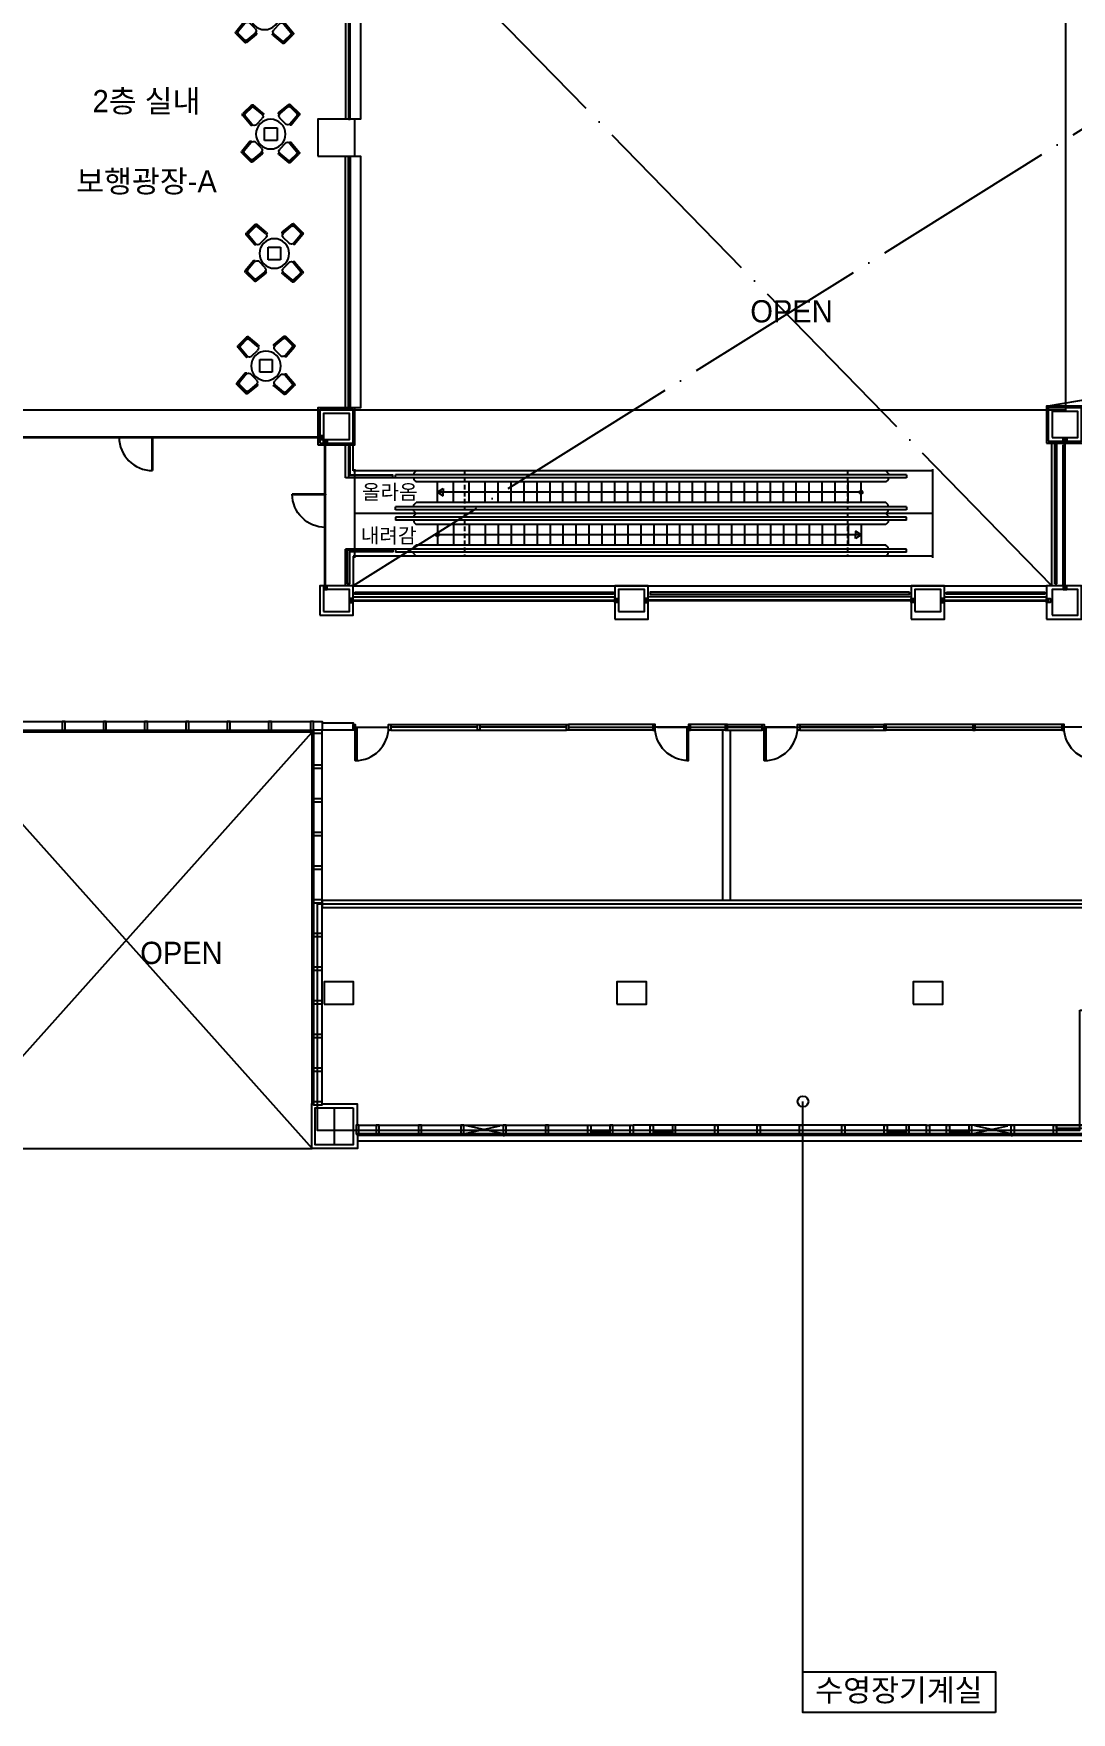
# Model space of a CAD drawing. Header units: millimetres. Extents: x -7448 to 427567, y 91657 to 341328.
# Drawn here: x 204027 to 232047, y 183114 to 228452 of the extents above; entities that cross this region are included whole.
import ezdxf
from ezdxf.enums import TextEntityAlignment as Align

# ---------------------------------------------------------------- set-up
doc = ezdxf.new("R2010")
doc.units = ezdxf.units.MM
doc.header["$LTSCALE"] = 500
doc.header["$MEASUREMENT"] = 0
for name, pattern in [('CEN-1', [24, 20, -2, 0, -2]), ('HIDDEN2', [0.188, 0.125, -0.063]), ('HOON1', [3, 2, -1])]:
    doc.linetypes.add(name, pattern=pattern)
for name, color, linetype in [('e-plan', 9, 'CONTINUOUS'), ('e-room', 6, 'CONTINUOUS'), ('e-room-box', 7, 'CONTINUOUS')]:
    doc.layers.add(name, color=color, linetype=linetype)
doc.styles.add('돋움', font='Dotum.ttf')

# ---------------------------------------------------------------- blocks, each defined once
blk = doc.blocks.new('A$C7F1D75F0')
at = {"layer": 'e-plan'}
for p, q in [((0, 1150), (899, 1150)), ((0, 1150), (0, 1130)), ((0, 1130), (899, 1130)), ((899, 1150), (899, 1130))]:
    blk.add_line(p, q, dxfattribs=at)
blk.add_arc((0, 1150), 900, 270.0001, 0, dxfattribs=at)
blk = doc.blocks.new('2F 기둥 140514')
at = {"layer": 'e-plan', "ltscale": 0.5}
for points in [[(151933, 87450), (152633, 87450), (152633, 88150), (151933, 88150)], [(171603, 87500), (172303, 87500), (172303, 88200), (171603, 88200)], [(151933, 82800), (152633, 82800), (152633, 83400), (151933, 83400)], [(159903, 82800), (160603, 82800), (160603, 83400), (159903, 83400)], [(167903, 82800), (168603, 82800), (168603, 83400), (167903, 83400)], [(171603, 82700), (172303, 82700), (172303, 83400), (171603, 83400)], [(151948, 72200), (152748, 72200), (152748, 72800), (151948, 72800)], [(159853, 72200), (160653, 72200), (160653, 72800), (159853, 72800)], [(167853, 72200), (168653, 72200), (168653, 72800), (167853, 72800)], [(152733, 69400), (152733, 68400), (152233, 68400), (152233, 69400)]]:
    blk.add_lwpolyline(points, close=True, dxfattribs=at)
blk = doc.blocks.new('야외테이블')
at = {"layer": 'e-plan'}
for p, q in [((-261, 711), (-222, 1138)), ((-211, 707), (-171, 1148)), ((-171, 1178), (-171, 1148)), ((229, 1178), (-171, 1178)), ((229, 1148), (-171, 1148)), ((229, 1148), (229, 1178)), ((269, 707), (229, 1148)), ((319, 711), (279, 1142)), ((186, 1118), (-128, 1118)), ((-112, 598), (169, 598)), ((-1149, 198), (-1119, 198)), ((-1149, -202), (-1149, 198)), ((-678, 238), (-1119, 198)), ((-1119, -202), (-1119, 198)), ((-682, 288), (-1110, 249)), ((-1089, -159), (-1089, 155)), ((-569, 139), (-569, -142)), ((0, 300), (-300, 0)), ((300, 0), (0, 300)), ((0, -300), (300, 0)), ((573, -113), (573, 168)), ((682, 267), (1123, 227)), ((687, 317), (1118, 278)), ((1093, 184), (1093, -130)), ((1123, 227), (1153, 227)), ((1123, 227), (1123, -173)), ((1153, 227), (1153, -173)), ((-1119, -202), (-1149, -202)), ((-678, -242), (-1119, -202)), ((-682, -292), (-1114, -253)), ((-300, 0), (0, -300)), ((-112, -559), (169, -559)), ((682, -213), (1123, -173)), ((687, -263), (1114, -224)), ((1153, -173), (1123, -173)), ((-261, -672), (-222, -1100)), ((-211, -668), (-171, -1109)), ((229, -1109), (-171, -1109)), ((-171, -1139), (-171, -1109)), ((186, -1079), (-128, -1079)), ((269, -668), (229, -1109)), ((229, -1109), (229, -1139)), ((319, -672), (279, -1104)), ((229, -1139), (-171, -1139))]:
    blk.add_line(p, q, dxfattribs=at)
blk.add_circle((0, 0), 500, dxfattribs=at)
for centre, radius, start, end in [((-176, 1131), 46.9, 84.1453, 178.8173), ((-102, 1158), 40.6, 195.0763, 268.843), ((162, 1155), 37.2, 271.4867, 348.8829), ((228, 1123), 54.5, 20.8209, 89.6855), ((-237, 704), 25.3, 164.2696, 353.4169), ((-112, 698), 100, 174.8056, 270), ((-128, 1068), 50, 90, 174.8056), ((169, 698), 100, 270, 5.1944), ((186, 1068), 50, 5.1944, 90), ((295, 700), 26.1, 172.9368, 25.5206), ((-1102, 203), 46.9, 91.1827, 185.8547), ((-1129, 129), 40.6, 1.157, 74.9237), ((-1039, 155), 50, 95.1944, 180), ((-675, 264), 25.3, 276.5831, 105.7304), ((-669, 139), 100, 0, 95.1944), ((673, 168), 100, 84.8056, 180), ((675, 293), 26.1, 64.4794, 277.0632), ((1043, 184), 50, 0, 84.8056), ((1130, 161), 37.2, 101.1171, 178.5133), ((1099, 227), 54.5, 0.3145, 69.1791), ((-1094, -202), 54.5, 180.3145, 249.1791), ((-1126, -135), 37.2, 281.1171, 358.5133), ((-1039, -159), 50, 180, 264.8056), ((-671, -268), 26.1, 244.4794, 97.0632), ((-669, -142), 100, 264.8056, 0), ((-112, -659), 100, 90, 185.1944), ((169, -659), 100, 354.8056, 90), ((673, -113), 100, 180, 275.1944), ((680, -238), 25.3, 96.5831, 285.7304), ((1043, -130), 50, 275.1944, 0), ((1134, -104), 40.6, 181.157, 254.9237), ((1106, -178), 46.9, 271.1827, 5.8547), ((-237, -666), 25.3, 6.5831, 195.7304), ((-176, -1092), 46.9, 181.1827, 275.8547), ((-128, -1029), 50, 185.1944, 270), ((-102, -1119), 40.6, 91.157, 164.9237), ((162, -1116), 37.2, 11.1171, 88.5133), ((186, -1029), 50, 270, 354.8056), ((228, -1084), 54.5, 270.3145, 339.1791), ((295, -661), 26.1, 334.4794, 187.0632)]:
    blk.add_arc(centre, radius, start, end, dxfattribs=at)
blk = doc.blocks.new('A$C6B9375F1')
at = {"layer": 'e-plan'}
blk.add_lwpolyline([(-30, 195), (-30, 155), (10, 155), (10, -80), (-70, -80), (-70, 155), (-30, 155)], dxfattribs=at)
blk = doc.blocks.new('A$C71E245D9')
at = {"layer": 'e-plan', "linetype": 'HIDDEN2', "ltscale": 2}
for p, q in [((0, 2400), (0, 2350)), ((2965, 2350), (2965, 50)), ((13305, 2350), (13305, 50)), ((15600, 2400), (15600, 2350)), ((0, 50), (0, 0)), ((15600, 50), (15600, 0))]:
    blk.add_line(p, q, dxfattribs=at)
at = {"layer": 'e-plan'}
for p, q in [((15600, 2350), (0, 2350)), ((0, 2350), (0, 50)), ((1600, 2290), (1660, 2350)), ((1600, 2290), (1600, 2247)), ((14405, 2290), (14345, 2350)), ((14405, 2290), (14405, 2247)), ((15600, 2350), (15600, 50)), ((14905, 2247), (1100, 2247)), ((1100, 2167), (1100, 2247)), ((14905, 2167), (1100, 2167)), ((1600, 2167), (1600, 2112)), ((1600, 2112), (1660, 2052)), ((14345, 2052), (1660, 2052)), ((2237, 1497), (2237, 2052)), ((2237, 1775), (2387, 1875)), ((2387, 1875), (2387, 1775)), ((2666, 1497), (2666, 2052)), ((3096, 1497), (3096, 2052)), ((3526, 1497), (3526, 2052)), ((3876, 1497), (3876, 2052)), ((4226, 1497), (4226, 2052)), ((4576, 1497), (4576, 2052)), ((4926, 1497), (4926, 2052)), ((5276, 1497), (5276, 2052)), ((5626, 1497), (5626, 2052)), ((5976, 1497), (5976, 2052)), ((6326, 1497), (6326, 2052)), ((6676, 1497), (6676, 2052)), ((7026, 1497), (7026, 2052)), ((7376, 1497), (7376, 2052)), ((7726, 1497), (7726, 2052)), ((8076, 1497), (8076, 2052)), ((8426, 1497), (8426, 2052)), ((8776, 1497), (8776, 2052)), ((9126, 1497), (9126, 2052)), ((9476, 1497), (9476, 2052)), ((9826, 1497), (9826, 2052)), ((10176, 1497), (10176, 2052)), ((10526, 1497), (10526, 2052)), ((10876, 1497), (10876, 2052)), ((11226, 1497), (11226, 2052)), ((11576, 1497), (11576, 2052)), ((11926, 1497), (11926, 2052)), ((12276, 1497), (12276, 2052)), ((12626, 1497), (12626, 2052)), ((12976, 1497), (12976, 2052)), ((13326, 1497), (13326, 2052)), ((13676, 1497), (13676, 2052)), ((14405, 2112), (14345, 2052)), ((14405, 2167), (14405, 2112)), ((14905, 2247), (14905, 2167)), ((14905, 1382), (1100, 1382)), ((1100, 1302), (1100, 1382)), ((1600, 1437), (1660, 1497)), ((1600, 1382), (1600, 1437)), ((14345, 1497), (1660, 1497)), ((2237, 1775), (2387, 1675)), ((13676, 1775), (2237, 1775)), ((2387, 1675), (2387, 1775)), ((14405, 1437), (14345, 1497)), ((14405, 1382), (14405, 1437)), ((14905, 1382), (14905, 1302)), ((15600, 1200), (0, 1200)), ((14905, 1302), (1100, 1302)), ((14905, 1097), (1100, 1097)), ((1100, 1097), (1100, 1017)), ((14905, 1017), (1100, 1017)), ((1600, 1260), (1600, 1302)), ((1600, 1260), (1660, 1200)), ((1600, 1140), (1660, 1200)), ((1600, 1140), (1600, 1097)), ((1600, 1017), (1600, 962)), ((1600, 962), (1660, 902)), ((14405, 1260), (14345, 1200)), ((14405, 1140), (14345, 1200)), ((14405, 962), (14345, 902)), ((14405, 1260), (14405, 1302)), ((14405, 1140), (14405, 1097)), ((14405, 1017), (14405, 962)), ((14905, 1017), (14905, 1097)), ((14345, 902), (1660, 902)), ((2237, 902), (2237, 347)), ((13676, 625), (2237, 625)), ((2666, 902), (2666, 347)), ((3096, 902), (3096, 347)), ((3526, 902), (3526, 347)), ((3876, 902), (3876, 347)), ((4226, 902), (4226, 347)), ((4576, 902), (4576, 347)), ((4926, 902), (4926, 347)), ((5276, 902), (5276, 347)), ((5626, 902), (5626, 347)), ((5976, 902), (5976, 347)), ((6326, 902), (6326, 347)), ((6676, 902), (6676, 347)), ((7026, 902), (7026, 347)), ((7376, 902), (7376, 347)), ((7726, 902), (7726, 347)), ((8076, 902), (8076, 347)), ((8426, 902), (8426, 347)), ((8776, 902), (8776, 347)), ((9126, 902), (9126, 347)), ((9476, 902), (9476, 347)), ((9826, 902), (9826, 347)), ((10176, 902), (10176, 347)), ((10526, 902), (10526, 347)), ((10876, 902), (10876, 347)), ((11226, 902), (11226, 347)), ((11576, 902), (11576, 347)), ((11926, 902), (11926, 347)), ((12276, 902), (12276, 347)), ((12626, 902), (12626, 347)), ((12976, 902), (12976, 347)), ((13326, 902), (13326, 347)), ((13676, 625), (13525, 725)), ((13525, 725), (13525, 625)), ((13676, 625), (13525, 525)), ((13525, 525), (13525, 625)), ((13676, 902), (13676, 347)), ((15600, 50), (0, 50)), ((14905, 232), (1100, 232)), ((1100, 232), (1100, 152)), ((14905, 152), (1100, 152)), ((1600, 287), (1660, 347)), ((1600, 232), (1600, 287)), ((1600, 110), (1600, 152)), ((1600, 110), (1660, 50)), ((14345, 347), (1660, 347)), ((14405, 287), (14345, 347)), ((14405, 110), (14345, 50)), ((14405, 232), (14405, 287)), ((14405, 110), (14405, 152)), ((14905, 152), (14905, 232))]:
    blk.add_line(p, q, dxfattribs=at)
for centre, radius in [((13676, 1775), 45), ((13676, 1775), 30), ((13676, 1775), 15), ((2237, 625), 45), ((2237, 625), 30), ((2237, 625), 15)]:
    blk.add_circle(centre, radius, dxfattribs=at)
blk = doc.blocks.new('A$C66941DA5')
at = {"layer": 'e-plan'}
blk.add_line((-900, 0), (0, 0), dxfattribs=at)
blk.add_lwpolyline([(-900, 0), (-860, 0), (-860, -900), (-900, -900)], close=True, dxfattribs=at)
blk.add_arc((-900, 0), 900, 270, 360, dxfattribs=at)
blk = doc.blocks.new('syswin520')
at = {"layer": 'e-plan', "ltscale": 0.5}
for p, q in [((470, 0), (50, 0)), ((470, -50), (50, -50))]:
    blk.add_line(p, q, dxfattribs=at)
for points in [[(0, -50), (50, -50), (50, 0), (0, 0)], [(470, -50), (520, -50), (520, 0), (470, 0)]]:
    blk.add_lwpolyline(points, close=True, dxfattribs=at)

msp = doc.modelspace()

# ---------------------------------------------------------------- linework, layer by layer
at = {"layer": 'e-plan'}
for p, q in [((212452, 232592), (212452, 226142)), ((212452, 218342), (212452, 225142)), ((211802, 217552), (201472, 217552)), ((211802, 217532), (201472, 217532)), ((211892, 213492), (211892, 217442)), ((211912, 213492), (211912, 217442)), ((212452, 216459), (212452, 217342)), ((212652, 216642), (212652, 217342)), ((231522, 213542), (231522, 217392)), ((231822, 213542), (231822, 217342)), ((231862, 213492), (231862, 217492)), ((231882, 213492), (231882, 217492)), ((213794, 216459), (212452, 216459)), ((212694, 216642), (212652, 216642)), ((212452, 213542), (212452, 214524)), ((213794, 214524), (212452, 214524)), ((212694, 214342), (212652, 214342)), ((212652, 214342), (212652, 213542)), ((212652, 213542), (231372, 213542)), ((212602, 213152), (219772, 213152)), ((212602, 213132), (219772, 213132)), ((212652, 213242), (219722, 213242)), ((227772, 213152), (220572, 213152)), ((227772, 213132), (220572, 213132)), ((227722, 213242), (220622, 213242)), ((228572, 213152), (231422, 213152)), ((228572, 213132), (231422, 213132)), ((228622, 213242), (231372, 213242)), ((201533, 209872), (211507, 209872)), ((211817, 199602), (211817, 209557)), ((213672, 209792), (218412, 209792)), ((216012, 209717), (213672, 209717)), ((213672, 209642), (218412, 209642)), ((218412, 209717), (216072, 209717)), ((220745, 209792), (218472, 209792)), ((218472, 209717), (220745, 209717)), ((220745, 209642), (218472, 209642)), ((220805, 209717), (220812, 209717)), ((220872, 209717), (221705, 209717)), ((222700, 209792), (221765, 209792)), ((221765, 209717), (222700, 209717)), ((222700, 209642), (221765, 209642)), ((222630, 209642), (222630, 205042)), ((222760, 209792), (223695, 209792)), ((222760, 209717), (226702, 209717)), ((223695, 209717), (222760, 209717)), ((222760, 209642), (223695, 209642)), ((222830, 209642), (222830, 205042)), ((224587, 209717), (223755, 209717)), ((224655, 209717), (224647, 209717)), ((224715, 209792), (226987, 209792)), ((226987, 209717), (224715, 209717)), ((224715, 209642), (226987, 209642)), ((231787, 209792), (227047, 209792)), ((227047, 209717), (229387, 209717)), ((231787, 209642), (227047, 209642)), ((229447, 209717), (231787, 209717)), ((233682, 205042), (211817, 205042)), ((211817, 205042), (211817, 204842)), ((233832, 204842), (211817, 204842)), ((244777, 198737), (212772, 198737)), ((244817, 198697), (212772, 198697)), ((215641, 198737), (216704, 198737)), ((229355, 198737), (230418, 198737))]:
    msp.add_line(p, q, dxfattribs=at)
at = {"layer": 'e-plan', "linetype": 'CEN-1', "ltscale": 0.5}
for p, q in [((231522, 213542), (212852, 232672)), ((236328, 228362), (212652, 213542)), ((231372, 218392), (289142, 228242))]:
    msp.add_line(p, q, dxfattribs=at)
at = {"layer": 'e-plan', "ltscale": 0.5}
for p, q in [((201462, 209637), (211582, 209637)), ((201502, 209597), (211542, 209597)), ((211527, 209567), (201502, 198342)), ((201517, 209567), (211547, 198342)), ((211542, 209597), (211542, 199562)), ((211582, 209637), (211582, 199562)), ((212812, 198972), (220132, 198972)), ((228132, 198972), (220212, 198972)), ((236132, 198972), (228212, 198972)), ((201502, 198342), (211547, 198342))]:
    msp.add_line(p, q, dxfattribs=at)
at = {"layer": 'e-plan', "linetype": 'HOON1'}
for p, q in [((215641, 198737), (216704, 198972)), ((216704, 198737), (215641, 198972)), ((229355, 198737), (230418, 198972)), ((230418, 198737), (229355, 198972))]:
    msp.add_line(p, q, dxfattribs=at)
at = {"layer": 'e-plan'}
for points in [[(236373, 228542), (236328, 228362), (219041, 232672), (212852, 232672), (212852, 226142), (212702, 226142)], [(212702, 225142), (212852, 225142), (212852, 218342), (212702, 218342)], [(213722, 216474), (213722, 216524), (212577, 216524), (212577, 217292), (212527, 217292), (212527, 216474), (213722, 216474)], [(213722, 214509), (213722, 214459), (212552, 214459), (212552, 213592), (212502, 213592), (212502, 214509), (213722, 214509)], [(211817, 209842), (212652, 209842), (212652, 209642), (211817, 209642)], [(215641, 198737), (215641, 198697), (215601, 198697), (215601, 198737), (215641, 198737)], [(216704, 198737), (216704, 198697), (216744, 198697), (216744, 198737), (216704, 198737)], [(229355, 198737), (229355, 198697), (229315, 198697), (229315, 198737), (229355, 198737)], [(230418, 198737), (230418, 198697), (230458, 198697), (230458, 198737), (230418, 198737)]]:
    msp.add_lwpolyline(points, dxfattribs=at)
for points in [[(212577, 226142), (212577, 232542), (212527, 232542), (212527, 226142)], [(231892, 228792), (200372, 228792), (200372, 218292), (231892, 218292)], [(211702, 225142), (212702, 225142), (212702, 226142), (211702, 226142)], [(212577, 225142), (212577, 218342), (212527, 218342), (212527, 225142)], [(211702, 217342), (212702, 217342), (212702, 218342), (211702, 218342)], [(231372, 217392), (232372, 217392), (232372, 218392), (231372, 218392)], [(211852, 217527), (211852, 217527), (211852, 217557), (211852, 217557), (211852, 217592), (211752, 217592), (211752, 217557), (211802, 217557), (211802, 217527), (211752, 217527), (211752, 217492), (211852, 217492)], [(211887, 217492), (211887, 217492), (211917, 217492), (211917, 217492), (211952, 217492), (211952, 217392), (211917, 217392), (211917, 217442), (211887, 217442), (211887, 217392), (211852, 217392), (211852, 217492)], [(231597, 213592), (231597, 217392), (231647, 217392), (231647, 213592)], [(231857, 217542), (231857, 217542), (231887, 217542), (231887, 217542), (231922, 217542), (231922, 217442), (231887, 217442), (231887, 217492), (231857, 217492), (231857, 217442), (231822, 217442), (231822, 217542)], [(211887, 213442), (211887, 213442), (211917, 213442), (211917, 213442), (211952, 213442), (211952, 213542), (211917, 213542), (211917, 213492), (211887, 213492), (211887, 213542), (211852, 213542), (211852, 213442)], [(231857, 213442), (231857, 213442), (231887, 213442), (231887, 213442), (231922, 213442), (231922, 213542), (231887, 213542), (231887, 213492), (231857, 213492), (231857, 213542), (231822, 213542), (231822, 213442)], [(212552, 213157), (212552, 213157), (212552, 213127), (212552, 213127), (212552, 213092), (212652, 213092), (212652, 213127), (212602, 213127), (212602, 213157), (212652, 213157), (212652, 213192), (212552, 213192)], [(212702, 213367), (219672, 213367), (219672, 213317), (212702, 213317)], [(219822, 213157), (219822, 213157), (219822, 213127), (219822, 213127), (219822, 213092), (219722, 213092), (219722, 213127), (219772, 213127), (219772, 213157), (219722, 213157), (219722, 213192), (219822, 213192)], [(220522, 213157), (220522, 213157), (220522, 213127), (220522, 213127), (220522, 213092), (220622, 213092), (220622, 213127), (220572, 213127), (220572, 213157), (220622, 213157), (220622, 213192), (220522, 213192)], [(227672, 213367), (220672, 213367), (220672, 213317), (227672, 213317)], [(227822, 213157), (227822, 213157), (227822, 213127), (227822, 213127), (227822, 213092), (227722, 213092), (227722, 213127), (227772, 213127), (227772, 213157), (227722, 213157), (227722, 213192), (227822, 213192)], [(228522, 213157), (228522, 213157), (228522, 213127), (228522, 213127), (228522, 213092), (228622, 213092), (228622, 213127), (228572, 213127), (228572, 213157), (228622, 213157), (228622, 213192), (228522, 213192)], [(228672, 213367), (231322, 213367), (231322, 213317), (228672, 213317)], [(231472, 213157), (231472, 213157), (231472, 213127), (231472, 213127), (231472, 213092), (231372, 213092), (231372, 213127), (231422, 213127), (231422, 213157), (231372, 213157), (231372, 213192), (231472, 213192)], [(211817, 209637), (211582, 209637), (211582, 209872), (211817, 209872)], [(212712, 209642), (212652, 209642), (212652, 209792), (212712, 209792)], [(213672, 209642), (213612, 209642), (213612, 209792), (213672, 209792)], [(216072, 209642), (216012, 209642), (216012, 209792), (216072, 209792)], [(218472, 209642), (218412, 209642), (218412, 209792), (218472, 209792)], [(220745, 209642), (220805, 209642), (220805, 209792), (220745, 209792)], [(221705, 209642), (221765, 209642), (221765, 209792), (221705, 209792)], [(222700, 209642), (222760, 209642), (222760, 209792), (222700, 209792)], [(223755, 209642), (223695, 209642), (223695, 209792), (223755, 209792)], [(224715, 209642), (224655, 209642), (224655, 209792), (224715, 209792)], [(226987, 209642), (227047, 209642), (227047, 209792), (226987, 209792)], [(229387, 209642), (229447, 209642), (229447, 209792), (229387, 209792)], [(231787, 209642), (231847, 209642), (231847, 209792), (231787, 209792)], [(232272, 202082), (233772, 202082), (233772, 204942), (211687, 204942), (211687, 198842), (232272, 198842)], [(232272, 202082), (233772, 202082), (233772, 204942), (211687, 204942), (211687, 198842), (232272, 198842)], [(231641, 198972), (232704, 198972), (232704, 198887), (231641, 198887)]]:
    msp.add_lwpolyline(points, close=True, dxfattribs=at)
at = {"layer": 'e-plan', "ltscale": 0.5}
for points in [[(211752, 217392), (212652, 217392), (212652, 218292), (211752, 218292)], [(231422, 217442), (232322, 217442), (232322, 218342), (231422, 218342)], [(211752, 212742), (212652, 212742), (212652, 213542), (211752, 213542)], [(219722, 212642), (220622, 212642), (220622, 213542), (219722, 213542)], [(227722, 212642), (228622, 212642), (228622, 213542), (227722, 213542)], [(231372, 212642), (232322, 212642), (232322, 213542), (231372, 213542)]]:
    msp.add_lwpolyline(points, close=True, dxfattribs=at)
for points in [[(288922, 198542), (280072, 198542), (280072, 201092), (244982, 201092), (244982, 198542), (212772, 198542)], [(212772, 198697), (212772, 198342), (211542, 198342), (211542, 199562)], [(212772, 198509), (212772, 198342), (211542, 198342), (211542, 199513)], [(211817, 199552), (212762, 199552), (212762, 198972)], [(212172, 198442), (211627, 198442), (211627, 199442), (212172, 199442)]]:
    msp.add_lwpolyline(points, dxfattribs=at)
at = {"layer": 'e-room-box'}
msp.add_line((224800, 184206), (224800, 199612), dxfattribs=at)
msp.add_lwpolyline([(230000, 183114), (224800, 183114), (224800, 184206), (230000, 184206)], close=True, dxfattribs=at)
msp.add_circle((224800, 199612), 145, dxfattribs=at)

# ---------------------------------------------------------------- block references
at = {"layer": 'e-plan'}
for name, p in [('2F 기둥 140514', (59920, 130042)), ('A$C71E245D9', (212694, 214292)), ('A$C66941DA5', (213612, 209717)), ('A$C66941DA5', (224655, 209717))]:
    msp.add_blockref(name, p, dxfattribs=at)
at = {"layer": 'e-plan', "xscale": -0.7999999947379529, "yscale": 0.7999999970197678, "zscale": 0.8, "rotation": 315}
for p in [(210268, 228959), (210430, 225736), (210526, 222513), (210301, 219477)]:
    msp.add_blockref('야외테이블', p, dxfattribs=at)
at = {"layer": 'e-plan'}
for name, p, rotation in [('A$C7F1D75F0', (206087, 217552), 269.9996636131834), ('syswin520', (219589, 198737), 180), ('A$C6B9375F1', (220142, 198892), 180), ('A$C6B9375F1', (220685, 198892), 180), ('syswin520', (221275, 198737), 180), ('A$C6B9375F1', (222428, 198892), 180), ('A$C6B9375F1', (223571, 198892), 180), ('A$C6B9375F1', (224714, 198892), 180), ('A$C6B9375F1', (225856, 198892), 180), ('A$C6B9375F1', (226999, 198892), 180), ('syswin520', (227589, 198737), 180), ('A$C6B9375F1', (228142, 198892), 180), ('A$C6B9375F1', (228685, 198892), 180), ('syswin520', (229275, 198737), 180), ('A$C6B9375F1', (230428, 198892), 180), ('A$C6B9375F1', (231571, 198892), 180)]:
    msp.add_blockref(name, p, dxfattribs=dict(at, rotation=rotation))
at = {"layer": 'e-plan', "xscale": -1}
for name, p, rotation in [('A$C7F1D75F0', (211912, 214867), 0.0003363868166417205), ('A$C6B9375F1', (204867, 209792), 180), ('A$C6B9375F1', (205981, 209792), 180), ('A$C6B9375F1', (207095, 209792), 180), ('A$C6B9375F1', (208210, 209792), 180), ('A$C6B9375F1', (209324, 209792), 180), ('A$C6B9375F1', (210438, 209792), 180), ('A$C6B9375F1', (211572, 209792), 180), ('A$C6B9375F1', (211737, 209567), 90), ('A$C6B9375F1', (211737, 208627), 90), ('A$C6B9375F1', (211737, 207718), 90), ('A$C6B9375F1', (211737, 206808), 90), ('A$C6B9375F1', (211737, 205899), 90), ('A$C6B9375F1', (211737, 204989), 90), ('A$C6B9375F1', (211737, 204080), 90), ('A$C6B9375F1', (211737, 203170), 90), ('A$C6B9375F1', (211737, 202261), 90), ('A$C6B9375F1', (211737, 201351), 90), ('A$C6B9375F1', (211737, 200441), 90), ('A$C6B9375F1', (211737, 199532), 90), ('A$C6B9375F1', (212802, 198892), 180), ('A$C6B9375F1', (213345, 198892), 180), ('A$C6B9375F1', (214488, 198892), 180), ('A$C6B9375F1', (215631, 198892), 180), ('A$C6B9375F1', (216774, 198892), 180), ('A$C6B9375F1', (217916, 198892), 180), ('A$C6B9375F1', (219659, 198892), 180), ('A$C6B9375F1', (227659, 198892), 180)]:
    msp.add_blockref(name, p, dxfattribs=dict(at, rotation=rotation))
for p in [(220805, 209717), (231847, 209717)]:
    msp.add_blockref('A$C66941DA5', p, dxfattribs=at)
at = {"layer": 'e-plan', "extrusion": (0, 0, -1), "xscale": -1, "zscale": -1, "rotation": 180}
msp.add_blockref('A$C6B9375F1', (-218999, 198892), dxfattribs=at)
at = {"layer": 'e-plan', "extrusion": (0, 0, -1), "zscale": -1, "rotation": 180}
for p in [(-221345, 198892), (-229345, 198892)]:
    msp.add_blockref('A$C6B9375F1', p, dxfattribs=at)

# ---------------------------------------------------------------- texts
at = {"layer": 'e-plan', "style": '돋움'}
for s, p in [('2층 실내', (207076, 226628)), ('보행광장-A', (207076, 224463)), ('OPEN', (224490, 220952))]:
    msp.add_text(s, height=600, dxfattribs=at).set_placement(p, align=Align.MIDDLE_CENTER)
at = {"layer": 'e-plan', "lineweight": 0, "style": '돋움'}
for s, p in [('올라옴', (214396, 215872)), ('내려감', (214367, 214697))]:
    msp.add_text(s, height=400, dxfattribs=at).set_placement(p, align=Align.RIGHT)
at = {"layer": 'e-plan', "style": '돋움'}
msp.add_text('OPEN', height=600, dxfattribs=at).set_placement((209131, 203326), align=Align.RIGHT)
at = {"layer": 'e-room', "style": '돋움'}
msp.add_text('수영장기계실', height=600, dxfattribs=at).set_placement((227390, 183714), align=Align.MIDDLE_CENTER)

doc.saveas('drawing.dxf')
